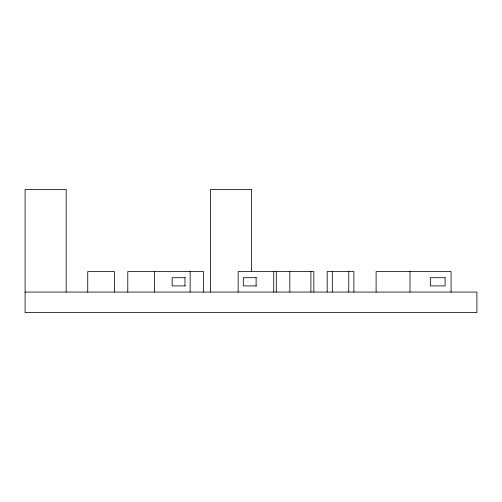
<?xml version="1.0" encoding="UTF-8"?>
<svg xmlns="http://www.w3.org/2000/svg" width="502" height="502" viewBox="0 0 502 502"><rect width="100%" height="100%" fill="white"/><g stroke="black" fill="none" stroke-linecap="round" stroke-linejoin="round"><path stroke-width="0.75" d="M185.244 277.7L172.167 277.7L172.167 285.914L185.244 285.914M256.384 277.7L243.307 277.7L243.307 285.914L256.384 285.914M25.1 292.07L476.9 292.07L476.9 312.608L25.1 312.608L25.1 189.392L66.17 189.392L66.17 292.07M451.072 292.07L451.072 271.538L376.111 271.538L376.111 292.07M409.996 271.538L409.996 292.07M353.891 292.07L353.891 271.538L327.197 271.538L327.197 292.07M348.758 271.538L348.758 292.07M332.33 271.538L332.33 292.07M313.844 292.07L313.844 271.538L238.149 271.538L238.149 292.07M310.901 271.538L310.901 292.07M289.823 271.538L289.823 292.07M276.288 271.538L276.288 292.07M273.722 271.538L273.722 292.07M256.114 277.7L256.114 285.914M251.621 271.695L251.621 189.392L210.545 189.392L210.545 292.07M203.479 292.07L203.479 271.538L127.784 271.538L127.784 292.07M190.132 271.538L190.132 292.07M184.974 277.7L184.974 285.914M154.56 271.538L154.56 292.07M114.431 292.07L114.431 271.538L87.737 271.538L87.737 292.07M445.117 277.7L430.327 277.7L430.327 285.914L445.117 285.914L445.117 277.7"/></g></svg>
